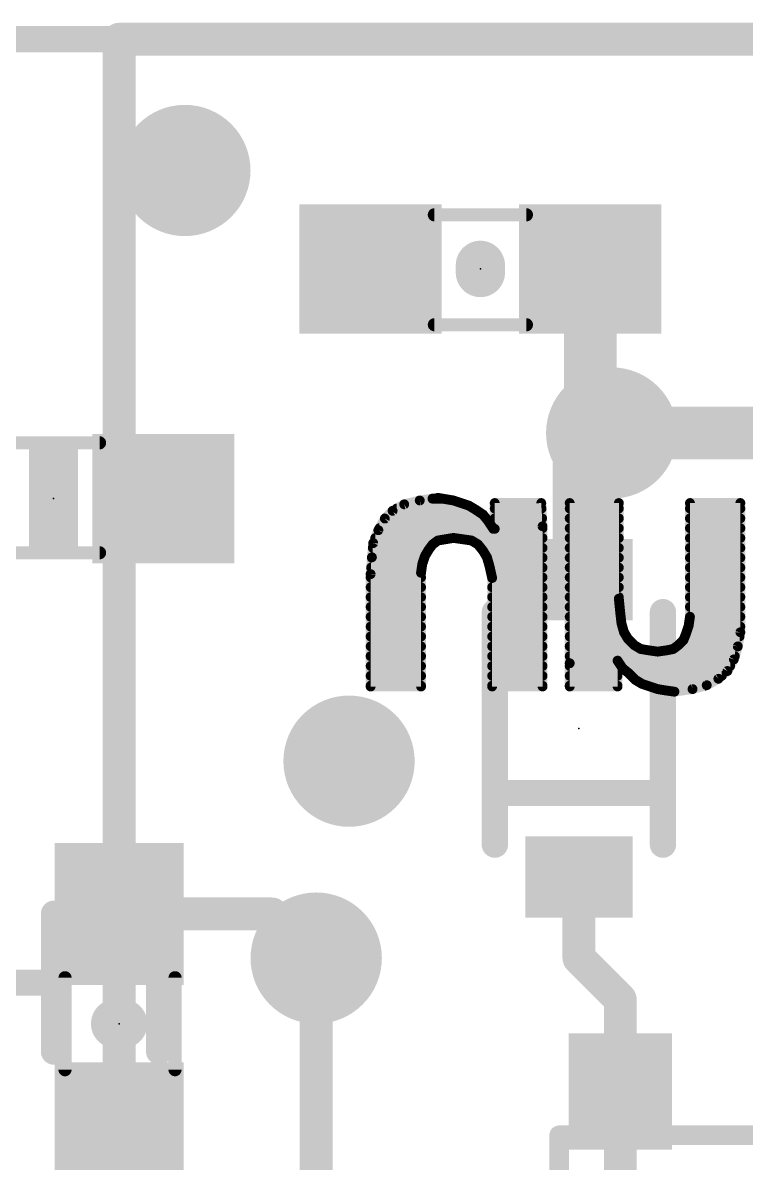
# Model space of a CAD drawing. Extents: x -9 to 103, y -21 to 20.
# Drawn here: x 24.65 to 30.25, y 11.62 to 20.45 of the extents above; entities that cross this region are included whole.
import ezdxf

# ---------------------------------------------------------------- set-up
doc = ezdxf.new("R2010")
doc.units = 0
for name, color, linetype in [('1', 12, 'CONTINUOUS'), ('16', 132, 'CONTINUOUS'), ('18', 110, 'CONTINUOUS'), ('20', 53, 'CONTINUOUS'), ('21', 41, 'CONTINUOUS'), ('22', 40, 'CONTINUOUS'), ('23', 53, 'CONTINUOUS'), ('51', 53, 'CONTINUOUS')]:
    doc.layers.add(name, color=color, linetype=linetype)

# ---------------------------------------------------------------- blocks, each defined once
blk = doc.blocks.new('RECT')
blk.add_solid([(-0.5, -0.5), (0.5, -0.5), (-0.5, 0.5), (0.5, 0.5)])
blk = doc.blocks.new('ROUNDV')
at = {"const_width": 0.5}
blk.add_lwpolyline([(0, -0.25, 1), (0, 0.25, 1), (0, -0.25)], format="xyb", dxfattribs=at)

msp = doc.modelspace()

# ---------------------------------------------------------------- linework, layer by layer
at = {"layer": '1'}
for points, const_width in [([(25.4, 0), (25.4, 20.32)], 0.254), ([(25.4, 20.32), (45.72, 20.32)], 0.254), ([(29.044, 18.542), (29.044, 17.438)], 0.4064), ([(29.044, 17.438), (29.21, 17.272)], 0.4064), ([(28.956, 17.018), (29.21, 17.272)], 0.4064), ([(25.4, 13.55), (25.4, 17.106)], 0.254), ([(25.4, 17.106), (25.742, 16.764)], 0.254), ([(28.956, 16.136), (28.956, 17.018)], 0.4064), ([(28.956, 13.208), (28.956, 13.836)], 0.254), ([(25.4, 13.55), (26.582, 13.55)], 0.254), ([(26.582, 13.55), (26.924, 13.208)], 0.254), ([(29.276, 12.888), (28.956, 13.208)], 0.254), ([(29.276, 12.176), (29.276, 12.888)], 0.254), ([(29.276, 12.176), (29.276, 7.62)], 0.254), ([(25.4, 9.144), (25.4, 11.85)], 0.254)]:
    msp.add_lwpolyline(points, dxfattribs=dict(at, const_width=const_width))
for points, const_width in [([(25.4635, 20.32, 1), (25.3365, 20.32)], 0.127), ([(25.4, 20.3835, 1), (25.4, 20.2565)], 0.127), ([(29.1456, 18.542, 1), (28.9424, 18.542)], 0.2032), ([(29.1158, 17.5098, 1), (28.9722, 17.3662)], 0.2032), ([(28.9424, 17.438, 1), (29.1456, 17.438)], 0.2032), ([(29.2818, 17.2002, 1), (29.1382, 17.3438)], 0.2032), ([(29.1382, 17.2002, 1), (29.2818, 17.3438)], 0.2032), ([(25.4635, 17.106, 1), (25.3365, 17.106)], 0.127), ([(25.4449, 17.1509, 1), (25.3551, 17.0611)], 0.127), ([(29.0576, 17.018, 1), (28.8544, 17.018)], 0.2032), ([(28.8842, 17.0898, 1), (29.0278, 16.9462)], 0.2032), ([(25.6971, 16.7191, 1), (25.7869, 16.8089)], 0.127), ([(28.8544, 16.136, 1), (29.0576, 16.136)], 0.2032), ([(29.0195, 13.836, 1), (28.8925, 13.836)], 0.127), ([(25.4, 13.6135, 1), (25.4, 13.4865)], 0.127), ([(25.3365, 13.55, 1), (25.4635, 13.55)], 0.127), ([(26.6269, 13.5949, 1), (26.5371, 13.5051)], 0.127), ([(26.582, 13.4865, 1), (26.582, 13.6135)], 0.127), ([(29.0009, 13.2529, 1), (28.9111, 13.1631)], 0.127), ([(26.8791, 13.1631, 1), (26.9689, 13.2529)], 0.127), ([(28.8925, 13.208, 1), (29.0195, 13.208)], 0.127), ([(29.3395, 12.888, 1), (29.2125, 12.888)], 0.127), ([(29.2311, 12.8431, 1), (29.3209, 12.9329)], 0.127), ([(29.3395, 12.176, 1), (29.2125, 12.176)], 0.127), ([(29.2125, 12.176, 1), (29.3395, 12.176)], 0.127), ([(25.4635, 11.85, 1), (25.3365, 11.85)], 0.127)]:
    msp.add_lwpolyline(points, format="xyb", dxfattribs=dict(at, const_width=const_width))
at = {"layer": '16'}
for points, const_width in [([(25.4, 20.32), (25.4, 0)], 0.254), ([(45.72, 20.32), (25.4, 20.32)], 0.254), ([(31.242, 17.272), (29.21, 17.272)], 0.4064), ([(26.924, 11.43), (26.924, 13.208)], 0.254)]:
    msp.add_lwpolyline(points, dxfattribs=dict(at, const_width=const_width))
for points, const_width in [([(25.4635, 20.32, 1), (25.3365, 20.32)], 0.127), ([(25.4, 20.3835, 1), (25.4, 20.2565)], 0.127), ([(29.21, 17.3736, 1), (29.21, 17.1704)], 0.2032), ([(26.9875, 13.208, 1), (26.8605, 13.208)], 0.127)]:
    msp.add_lwpolyline(points, format="xyb", dxfattribs=dict(at, const_width=const_width))
at = {"layer": '20', "const_width": 0.2032}
msp.add_lwpolyline([(45.72, 20.32), (0, 20.32)], dxfattribs=at)
at = {"layer": '21'}
for points, const_width in [([(28.194, 18.5141), (28.194, 18.5699)], 0.381), ([(28.306, 14.486), (28.306, 15.886)], 0.2032), ([(29.606, 14.486), (29.606, 15.886)], 0.2032), ([(28.306, 14.086), (28.306, 14.486)], 0.2032), ([(28.306, 14.486), (29.606, 14.486)], 0.2032), ([(29.606, 14.086), (29.606, 14.486)], 0.2032), ([(25.4279, 12.7), (25.3721, 12.7)], 0.381)]:
    msp.add_lwpolyline(points, dxfattribs=dict(at, const_width=const_width))
for points, const_width in [([(28.2893, 18.5699, 1), (28.0988, 18.5699)], 0.1905), ([(28.0988, 18.5141, 1), (28.2893, 18.5141)], 0.1905), ([(28.3568, 15.886, 1), (28.2552, 15.886)], 0.1016), ([(29.6568, 15.886, 1), (29.5552, 15.886)], 0.1016), ([(28.3568, 14.486, 1), (28.2552, 14.486)], 0.1016), ([(28.306, 14.5368, 1), (28.306, 14.4352)], 0.1016), ([(29.6568, 14.486, 1), (29.5552, 14.486)], 0.1016), ([(29.606, 14.4352, 1), (29.606, 14.5368)], 0.1016), ([(28.2552, 14.486, 1), (28.3568, 14.486)], 0.1016), ([(29.5552, 14.486, 1), (29.6568, 14.486)], 0.1016), ([(28.2552, 14.086, 1), (28.3568, 14.086)], 0.1016), ([(29.5552, 14.086, 1), (29.6568, 14.086)], 0.1016), ([(25.3721, 12.7953, 1), (25.3721, 12.6048)], 0.1905), ([(25.4279, 12.6048, 1), (25.4279, 12.7953)], 0.1905)]:
    msp.add_lwpolyline(points, format="xyb", dxfattribs=dict(at, const_width=const_width))
at = {"layer": '22'}
for points, const_width in [([(27.725, 16.75), (27.605, 16.72)], 0.0762), ([(27.865, 16.77), (27.725, 16.75)], 0.0762), ([(27.823, 16.764), (27.901, 16.764)], 0.0762), ([(27.925, 16.76), (27.865, 16.77)], 0.0762), ([(27.985, 16.75), (27.925, 16.76)], 0.0762), ([(28.045, 16.73), (27.985, 16.75)], 0.0762), ([(27.515, 16.67), (27.455, 16.61)], 0.0762), ([(27.605, 16.72), (27.515, 16.67)], 0.0762), ([(27.547, 16.6878), (28.142, 16.6878)], 0.0762), ([(28.105, 16.71), (28.045, 16.73)], 0.0762), ([(28.155, 16.68), (28.105, 16.71)], 0.0762), ([(28.215, 16.64), (28.155, 16.68)], 0.0762), ([(28.665, 16.73), (28.305, 16.73)], 0.0762), ([(28.305, 16.73), (28.305, 16.53)], 0.0762), ([(28.305, 16.6878), (28.6673, 16.6878)], 0.0762), ([(28.675, 16.55), (28.665, 16.73)], 0.0762), ([(29.265, 16.73), (28.885, 16.73)], 0.0762), ([(28.885, 16.73), (28.885, 15.49)], 0.0762), ([(28.885, 16.6878), (29.265, 16.6878)], 0.0762), ([(29.265, 15.99), (29.265, 16.73)], 0.0762), ([(30.205, 16.73), (29.815, 16.73)], 0.0762), ([(29.815, 16.73), (29.815, 15.85)], 0.0762), ([(29.815, 16.6878), (30.205, 16.6878)], 0.0762), ([(30.205, 15.73), (30.205, 16.73)], 0.0762), ([(27.455, 16.61), (27.405, 16.52)], 0.0762), ([(27.4566, 16.6116), (28.2377, 16.6116)], 0.0762), ([(28.255, 16.59), (28.215, 16.64)], 0.0762), ([(28.295, 16.53), (28.255, 16.59)], 0.0762), ([(28.305, 16.6116), (28.6716, 16.6116)], 0.0762), ([(28.885, 16.6116), (29.265, 16.6116)], 0.0762), ([(29.815, 16.6116), (30.205, 16.6116)], 0.0762), ([(27.405, 16.52), (27.365, 16.42)], 0.0762), ([(27.4136, 16.5354), (28.2914, 16.5354)], 0.0762), ([(28.305, 16.53), (28.295, 16.53)], 0.0762), ([(28.305, 16.5354), (28.675, 16.5354)], 0.0762), ([(28.675, 15.31), (28.675, 16.55)], 0.0762), ([(28.885, 16.5354), (29.265, 16.5354)], 0.0762), ([(29.815, 16.5354), (30.205, 16.5354)], 0.0762), ([(27.365, 16.42), (27.355, 16.31)], 0.0762), ([(27.3616, 16.383), (27.8048, 16.383)], 0.0762), ([(27.3807, 16.4592), (27.9802, 16.4592)], 0.0762), ([(27.795, 16.37), (27.825, 16.41)], 0.0762), ([(27.825, 16.41), (27.865, 16.44)], 0.0762), ([(27.865, 16.44), (27.925, 16.45)], 0.0762), ([(27.925, 16.45), (27.985, 16.46)], 0.0762), ([(27.985, 16.46), (28.055, 16.45)], 0.0762), ([(27.9906, 16.4592), (28.675, 16.4592)], 0.0762), ([(28.055, 16.45), (28.125, 16.44)], 0.0762), ([(28.125, 16.44), (28.175, 16.41)], 0.0762), ([(28.175, 16.41), (28.215, 16.36)], 0.0762), ([(28.1966, 16.383), (28.675, 16.383)], 0.0762), ([(28.885, 16.4592), (29.265, 16.4592)], 0.0762), ([(28.885, 16.383), (29.265, 16.383)], 0.0762), ([(29.815, 16.4592), (30.205, 16.4592)], 0.0762), ([(29.815, 16.383), (30.205, 16.383)], 0.0762), ([(27.355, 16.31), (27.345, 16.18)], 0.0762), ([(27.3548, 16.3068), (27.7606, 16.3068)], 0.0762), ([(27.745, 16.26), (27.765, 16.32)], 0.0762), ([(27.765, 16.32), (27.795, 16.37)], 0.0762), ([(28.215, 16.36), (28.245, 16.31)], 0.0762), ([(28.245, 16.31), (28.265, 16.24)], 0.0762), ([(28.2459, 16.3068), (28.675, 16.3068)], 0.0762), ([(28.885, 16.3068), (29.265, 16.3068)], 0.0762), ([(29.815, 16.3068), (30.205, 16.3068)], 0.0762), ([(27.3489, 16.2306), (27.7408, 16.2306)], 0.0762), ([(27.735, 16.19), (27.745, 16.26)], 0.0762), ([(28.265, 16.24), (28.285, 16.15)], 0.0762), ([(28.2671, 16.2306), (28.675, 16.2306)], 0.0762), ([(28.885, 16.2306), (29.265, 16.2306)], 0.0762), ([(29.815, 16.2306), (30.205, 16.2306)], 0.0762), ([(27.345, 16.18), (27.345, 15.31)], 0.0762), ([(27.345, 16.1544), (27.735, 16.1544)], 0.0762), ([(27.735, 15.31), (27.735, 16.19)], 0.0762), ([(28.284, 16.1544), (28.675, 16.1544)], 0.0762), ([(28.285, 16.15), (28.285, 15.31)], 0.0762), ([(28.885, 16.1544), (29.265, 16.1544)], 0.0762), ([(29.815, 16.1544), (30.205, 16.1544)], 0.0762), ([(27.345, 16.0782), (27.735, 16.0782)], 0.0762), ([(28.285, 16.0782), (28.675, 16.0782)], 0.0762), ([(28.885, 16.0782), (29.265, 16.0782)], 0.0762), ([(29.815, 16.0782), (30.205, 16.0782)], 0.0762), ([(27.345, 16.002), (27.735, 16.002)], 0.0762), ([(28.285, 16.002), (28.675, 16.002)], 0.0762), ([(28.885, 16.002), (29.265, 16.002)], 0.0762), ([(29.275, 15.89), (29.265, 15.99)], 0.0762), ([(29.815, 16.002), (30.205, 16.002)], 0.0762), ([(27.345, 15.9258), (27.735, 15.9258)], 0.0762), ([(28.285, 15.9258), (28.675, 15.9258)], 0.0762), ([(28.885, 15.9258), (29.2714, 15.9258)], 0.0762), ([(29.285, 15.8), (29.275, 15.89)], 0.0762), ([(29.815, 15.85), (29.805, 15.78)], 0.0762), ([(29.815, 15.9258), (30.205, 15.9258)], 0.0762), ([(27.345, 15.8496), (27.735, 15.8496)], 0.0762), ([(27.345, 15.7734), (27.735, 15.7734)], 0.0762), ([(28.285, 15.8496), (28.675, 15.8496)], 0.0762), ([(28.285, 15.7734), (28.675, 15.7734)], 0.0762), ([(28.885, 15.8496), (29.2795, 15.8496)], 0.0762), ([(28.885, 15.7734), (29.2926, 15.7734)], 0.0762), ([(29.305, 15.73), (29.285, 15.8)], 0.0762), ([(29.805, 15.78), (29.785, 15.72)], 0.0762), ([(29.8028, 15.7734), (30.205, 15.7734)], 0.0762), ([(29.8149, 15.8496), (30.205, 15.8496)], 0.0762), ([(27.345, 15.6972), (27.735, 15.6972)], 0.0762), ([(28.285, 15.6972), (28.675, 15.6972)], 0.0762), ([(28.885, 15.6972), (29.3247, 15.6972)], 0.0762), ([(29.335, 15.68), (29.305, 15.73)], 0.0762), ([(29.385, 15.63), (29.335, 15.68)], 0.0762), ([(29.785, 15.72), (29.765, 15.67)], 0.0762), ([(29.7759, 15.6972), (30.199, 15.6972)], 0.0762), ([(30.185, 15.62), (30.205, 15.73)], 0.0762), ([(27.345, 15.621), (27.735, 15.621)], 0.0762), ([(28.285, 15.621), (28.675, 15.621)], 0.0762), ([(28.885, 15.621), (29.4, 15.621)], 0.0762), ([(29.435, 15.6), (29.385, 15.63)], 0.0762), ([(29.495, 15.59), (29.435, 15.6)], 0.0762), ([(29.565, 15.58), (29.495, 15.59)], 0.0762), ([(29.635, 15.59), (29.565, 15.58)], 0.0762), ([(29.685, 15.6), (29.635, 15.59)], 0.0762), ([(29.725, 15.63), (29.685, 15.6)], 0.0762), ([(29.713, 15.621), (30.1852, 15.621)], 0.0762), ([(29.765, 15.67), (29.725, 15.63)], 0.0762), ([(30.155, 15.52), (30.185, 15.62)], 0.0762), ([(27.345, 15.5448), (27.735, 15.5448)], 0.0762), ([(28.285, 15.5448), (28.675, 15.5448)], 0.0762), ([(28.885, 15.5448), (30.1624, 15.5448)], 0.0762), ([(29.255, 15.31), (29.255, 15.51)], 0.0762), ([(29.255, 15.51), (29.295, 15.45)], 0.0762), ([(30.105, 15.43), (30.155, 15.52)], 0.0762), ([(27.345, 15.4686), (27.735, 15.4686)], 0.0762), ([(28.285, 15.4686), (28.675, 15.4686)], 0.0762), ([(28.885, 15.49), (28.885, 15.31)], 0.0762), ([(28.885, 15.4686), (29.255, 15.4686)], 0.0762), ([(29.2826, 15.4686), (30.1264, 15.4686)], 0.0762), ([(29.295, 15.45), (29.345, 15.41)], 0.0762), ([(29.345, 15.41), (29.395, 15.36)], 0.0762), ([(30.035, 15.37), (30.105, 15.43)], 0.0762), ([(27.345, 15.3924), (27.735, 15.3924)], 0.0762), ([(28.285, 15.3924), (28.675, 15.3924)], 0.0762), ([(28.885, 15.3924), (29.255, 15.3924)], 0.0762), ([(29.3626, 15.3924), (30.0611, 15.3924)], 0.0762), ([(29.395, 15.36), (29.445, 15.33)], 0.0762), ([(29.445, 15.33), (29.505, 15.31)], 0.0762), ([(29.945, 15.32), (30.035, 15.37)], 0.0762), ([(27.345, 15.3162), (27.735, 15.3162)], 0.0762), ([(27.345, 15.31), (27.735, 15.31)], 0.0762), ([(28.285, 15.3162), (28.675, 15.3162)], 0.0762), ([(28.285, 15.31), (28.675, 15.31)], 0.0762), ([(28.885, 15.3162), (29.255, 15.3162)], 0.0762), ([(28.885, 15.31), (29.255, 15.31)], 0.0762), ([(29.4864, 15.3162), (29.9311, 15.3162)], 0.0762), ([(29.505, 15.31), (29.565, 15.29)], 0.0762), ([(29.565, 15.29), (29.625, 15.28)], 0.0762), ([(29.625, 15.28), (29.695, 15.27)], 0.0762), ([(29.695, 15.27), (29.835, 15.29)], 0.0762), ([(29.835, 15.29), (29.945, 15.32)], 0.0762), ([(24.896, 12.4841), (24.896, 13.5518)], 0.2032), ([(26.0654, 13.5518), (25.3536, 13.5518)], 0.2032), ([(25.7095, 12.4841), (25.7095, 13.5518)], 0.2032), ([(24.896, 13.018), (24.1842, 13.018)], 0.2032)]:
    msp.add_lwpolyline(points, dxfattribs=dict(at, const_width=const_width))
for points, const_width in [([(27.7223, 16.7689, 1), (27.7277, 16.7311)], 0.0381), ([(27.7296, 16.7315, 1), (27.7204, 16.7685)], 0.0381), ([(27.823, 16.783, 1), (27.823, 16.7449)], 0.0381), ([(27.8681, 16.7888, 1), (27.8619, 16.7512)], 0.0381), ([(27.8677, 16.7511, 1), (27.8623, 16.7889)], 0.0381), ([(27.901, 16.7449, 1), (27.901, 16.783)], 0.0381), ([(27.9281, 16.7788, 1), (27.9219, 16.7412)], 0.0381), ([(27.9219, 16.7412, 1), (27.9281, 16.7788)], 0.0381), ([(27.991, 16.7681, 1), (27.979, 16.7319)], 0.0381), ([(27.9819, 16.7312, 1), (27.9881, 16.7688)], 0.0381), ([(27.5057, 16.6867, 1), (27.5243, 16.6533)], 0.0381), ([(27.5285, 16.6565, 1), (27.5015, 16.6835)], 0.0381), ([(27.547, 16.7068, 1), (27.547, 16.6687)], 0.0381), ([(27.6004, 16.7385, 1), (27.6096, 16.7015)], 0.0381), ([(27.6143, 16.7033, 1), (27.5957, 16.7367)], 0.0381), ([(28.051, 16.7481, 1), (28.039, 16.7119)], 0.0381), ([(28.039, 16.7119, 1), (28.051, 16.7481)], 0.0381), ([(28.1148, 16.7263, 1), (28.0952, 16.6937)], 0.0381), ([(28.099, 16.6919, 1), (28.111, 16.7281)], 0.0381), ([(28.1656, 16.6959, 1), (28.1444, 16.6641)], 0.0381), ([(28.142, 16.6687, 1), (28.142, 16.7068)], 0.0381), ([(28.1452, 16.6637, 1), (28.1648, 16.6963)], 0.0381), ([(28.305, 16.7491, 1), (28.305, 16.711)], 0.0381), ([(28.324, 16.73, 1), (28.2859, 16.73)], 0.0381), ([(28.305, 16.7068, 1), (28.305, 16.6687)], 0.0381), ([(28.684, 16.7311, 1), (28.646, 16.7289)], 0.0381), ([(28.665, 16.711, 1), (28.665, 16.7491)], 0.0381), ([(28.6673, 16.6687, 1), (28.6673, 16.7068)], 0.0381), ([(28.885, 16.7491, 1), (28.885, 16.711)], 0.0381), ([(28.9041, 16.73, 1), (28.866, 16.73)], 0.0381), ([(28.885, 16.7068, 1), (28.885, 16.6687)], 0.0381), ([(29.2841, 16.73, 1), (29.246, 16.73)], 0.0381), ([(29.265, 16.711, 1), (29.265, 16.7491)], 0.0381), ([(29.265, 16.6687, 1), (29.265, 16.7068)], 0.0381), ([(29.815, 16.7491, 1), (29.815, 16.711)], 0.0381), ([(29.8341, 16.73, 1), (29.796, 16.73)], 0.0381), ([(29.815, 16.7068, 1), (29.815, 16.6687)], 0.0381), ([(30.2241, 16.73, 1), (30.186, 16.73)], 0.0381), ([(30.205, 16.711, 1), (30.205, 16.7491)], 0.0381), ([(30.205, 16.6687, 1), (30.205, 16.7068)], 0.0381), ([(27.4415, 16.6235, 1), (27.4685, 16.5965)], 0.0381), ([(27.4566, 16.6306, 1), (27.4566, 16.5925)], 0.0381), ([(27.4717, 16.6007, 1), (27.4383, 16.6193)], 0.0381), ([(28.2299, 16.6519, 1), (28.2001, 16.6281)], 0.0381), ([(28.2044, 16.6241, 1), (28.2256, 16.6559)], 0.0381), ([(28.2709, 16.6006, 1), (28.2391, 16.5794)], 0.0381), ([(28.2377, 16.5925, 1), (28.2377, 16.6306)], 0.0381), ([(28.2401, 16.5781, 1), (28.2699, 16.6019)], 0.0381), ([(28.305, 16.6306, 1), (28.305, 16.5925)], 0.0381), ([(28.6716, 16.5925, 1), (28.6716, 16.6306)], 0.0381), ([(28.885, 16.6306, 1), (28.885, 16.5925)], 0.0381), ([(29.265, 16.5925, 1), (29.265, 16.6306)], 0.0381), ([(29.815, 16.6306, 1), (29.815, 16.5925)], 0.0381), ([(30.205, 16.5925, 1), (30.205, 16.6306)], 0.0381), ([(27.3883, 16.5293, 1), (27.4217, 16.5107)], 0.0381), ([(27.4227, 16.5129, 1), (27.3873, 16.5271)], 0.0381), ([(27.4136, 16.5544, 1), (27.4136, 16.5163)], 0.0381), ([(28.295, 16.5491, 1), (28.295, 16.511)], 0.0381), ([(28.2791, 16.5194, 1), (28.3109, 16.5406)], 0.0381), ([(28.305, 16.5544, 1), (28.305, 16.5163)], 0.0381), ([(28.2859, 16.53, 1), (28.324, 16.53)], 0.0381), ([(28.2914, 16.5163, 1), (28.2914, 16.5544)], 0.0381), ([(28.305, 16.511, 1), (28.305, 16.5491)], 0.0381), ([(28.6941, 16.55, 1), (28.656, 16.55)], 0.0381), ([(28.656, 16.5489, 1), (28.694, 16.5511)], 0.0381), ([(28.675, 16.5163, 1), (28.675, 16.5544)], 0.0381), ([(28.885, 16.5544, 1), (28.885, 16.5163)], 0.0381), ([(29.265, 16.5163, 1), (29.265, 16.5544)], 0.0381), ([(29.815, 16.5544, 1), (29.815, 16.5163)], 0.0381), ([(30.205, 16.5163, 1), (30.205, 16.5544)], 0.0381), ([(27.3616, 16.402, 1), (27.3616, 16.3639)], 0.0381), ([(27.3473, 16.4271, 1), (27.3827, 16.4129)], 0.0381), ([(27.384, 16.4183, 1), (27.346, 16.4217)], 0.0381), ([(27.3807, 16.4782, 1), (27.3807, 16.4401)], 0.0381), ([(27.8048, 16.3639, 1), (27.8048, 16.402)], 0.0381), ([(27.8136, 16.4252, 1), (27.8364, 16.3948)], 0.0381), ([(27.8402, 16.3986, 1), (27.8098, 16.4214)], 0.0381), ([(27.8619, 16.4588, 1), (27.8681, 16.4212)], 0.0381), ([(27.8764, 16.4248, 1), (27.8536, 16.4552)], 0.0381), ([(27.9219, 16.4688, 1), (27.9281, 16.4312)], 0.0381), ([(27.9281, 16.4312, 1), (27.9219, 16.4688)], 0.0381), ([(27.9877, 16.4789, 1), (27.9823, 16.4411)], 0.0381), ([(27.9906, 16.4782, 1), (27.9906, 16.4401)], 0.0381), ([(27.9802, 16.4401, 1), (27.9802, 16.4782)], 0.0381), ([(27.9881, 16.4412, 1), (27.9819, 16.4788)], 0.0381), ([(28.0577, 16.4689, 1), (28.0523, 16.4311)], 0.0381), ([(28.0523, 16.4311, 1), (28.0577, 16.4689)], 0.0381), ([(28.1348, 16.4563, 1), (28.1152, 16.4237)], 0.0381), ([(28.1223, 16.4211, 1), (28.1277, 16.4589)], 0.0381), ([(28.1899, 16.4219, 1), (28.1601, 16.3981)], 0.0381), ([(28.1652, 16.3937, 1), (28.1848, 16.4263)], 0.0381), ([(28.1966, 16.402, 1), (28.1966, 16.3639)], 0.0381), ([(28.675, 16.4401, 1), (28.675, 16.4782)], 0.0381), ([(28.675, 16.3639, 1), (28.675, 16.402)], 0.0381), ([(28.885, 16.4782, 1), (28.885, 16.4401)], 0.0381), ([(28.885, 16.402, 1), (28.885, 16.3639)], 0.0381), ([(29.265, 16.4401, 1), (29.265, 16.4782)], 0.0381), ([(29.265, 16.3639, 1), (29.265, 16.402)], 0.0381), ([(29.815, 16.4782, 1), (29.815, 16.4401)], 0.0381), ([(29.815, 16.402, 1), (29.815, 16.3639)], 0.0381), ([(30.205, 16.4401, 1), (30.205, 16.4782)], 0.0381), ([(30.205, 16.3639, 1), (30.205, 16.402)], 0.0381), ([(27.3548, 16.3258, 1), (27.3548, 16.2877)], 0.0381), ([(27.374, 16.3085, 1), (27.336, 16.3115)], 0.0381), ([(27.336, 16.3117, 1), (27.374, 16.3083)], 0.0381), ([(27.7487, 16.3298, 1), (27.7813, 16.3102)], 0.0381), ([(27.7831, 16.314, 1), (27.7469, 16.326)], 0.0381), ([(27.7606, 16.2877, 1), (27.7606, 16.3258)], 0.0381), ([(27.7798, 16.3814, 1), (27.8102, 16.3586)], 0.0381), ([(27.8113, 16.3602, 1), (27.7787, 16.3798)], 0.0381), ([(28.2313, 16.3698, 1), (28.1987, 16.3502)], 0.0381), ([(28.2001, 16.3481, 1), (28.2299, 16.3719)], 0.0381), ([(28.2633, 16.3152, 1), (28.2267, 16.3048)], 0.0381), ([(28.2459, 16.3258, 1), (28.2459, 16.2877)], 0.0381), ([(28.2287, 16.3002, 1), (28.2613, 16.3198)], 0.0381), ([(28.675, 16.2877, 1), (28.675, 16.3258)], 0.0381), ([(28.885, 16.3258, 1), (28.885, 16.2877)], 0.0381), ([(29.265, 16.2877, 1), (29.265, 16.3258)], 0.0381), ([(29.815, 16.3258, 1), (29.815, 16.2877)], 0.0381), ([(30.205, 16.2877, 1), (30.205, 16.3258)], 0.0381), ([(27.3489, 16.2496, 1), (27.3489, 16.2115)], 0.0381), ([(27.7269, 16.266, 1), (27.7631, 16.254)], 0.0381), ([(27.7639, 16.2573, 1), (27.7261, 16.2627)], 0.0381), ([(27.7408, 16.2115, 1), (27.7408, 16.2496)], 0.0381), ([(28.2836, 16.2441, 1), (28.2464, 16.2359)], 0.0381), ([(28.2467, 16.2348, 1), (28.2833, 16.2452)], 0.0381), ([(28.2671, 16.2496, 1), (28.2671, 16.2115)], 0.0381), ([(28.675, 16.2115, 1), (28.675, 16.2496)], 0.0381), ([(28.885, 16.2496, 1), (28.885, 16.2115)], 0.0381), ([(29.265, 16.2115, 1), (29.265, 16.2496)], 0.0381), ([(29.815, 16.2496, 1), (29.815, 16.2115)], 0.0381), ([(30.205, 16.2115, 1), (30.205, 16.2496)], 0.0381), ([(27.326, 16.1815, 1), (27.364, 16.1785)], 0.0381), ([(27.345, 16.1735, 1), (27.345, 16.1354)], 0.0381), ([(27.3641, 16.18, 1), (27.326, 16.18)], 0.0381), ([(27.7161, 16.1927, 1), (27.7539, 16.1873)], 0.0381), ([(27.7541, 16.19, 1), (27.716, 16.19)], 0.0381), ([(27.735, 16.1354, 1), (27.735, 16.1735)], 0.0381), ([(28.284, 16.1735, 1), (28.284, 16.1354)], 0.0381), ([(28.3041, 16.15, 1), (28.266, 16.15)], 0.0381), ([(28.2664, 16.1459, 1), (28.3036, 16.1541)], 0.0381), ([(28.675, 16.1354, 1), (28.675, 16.1735)], 0.0381), ([(28.885, 16.1735, 1), (28.885, 16.1354)], 0.0381), ([(29.265, 16.1354, 1), (29.265, 16.1735)], 0.0381), ([(29.815, 16.1735, 1), (29.815, 16.1354)], 0.0381), ([(30.205, 16.1354, 1), (30.205, 16.1735)], 0.0381), ([(27.345, 16.0973, 1), (27.345, 16.0592)], 0.0381), ([(27.735, 16.0592, 1), (27.735, 16.0973)], 0.0381), ([(28.285, 16.0973, 1), (28.285, 16.0592)], 0.0381), ([(28.675, 16.0592, 1), (28.675, 16.0973)], 0.0381), ([(28.885, 16.0973, 1), (28.885, 16.0592)], 0.0381), ([(29.265, 16.0592, 1), (29.265, 16.0973)], 0.0381), ([(29.815, 16.0973, 1), (29.815, 16.0592)], 0.0381), ([(30.205, 16.0592, 1), (30.205, 16.0973)], 0.0381), ([(27.345, 16.0211, 1), (27.345, 15.983)], 0.0381), ([(27.735, 15.983, 1), (27.735, 16.0211)], 0.0381), ([(28.285, 16.0211, 1), (28.285, 15.983)], 0.0381), ([(28.675, 15.983, 1), (28.675, 16.0211)], 0.0381), ([(28.885, 16.0211, 1), (28.885, 15.983)], 0.0381), ([(29.284, 15.9919, 1), (29.246, 15.9881)], 0.0381), ([(29.246, 15.99, 1), (29.2841, 15.99)], 0.0381), ([(29.265, 15.983, 1), (29.265, 16.0211)], 0.0381), ([(29.815, 16.0211, 1), (29.815, 15.983)], 0.0381), ([(30.205, 15.983, 1), (30.205, 16.0211)], 0.0381), ([(27.345, 15.9449, 1), (27.345, 15.9068)], 0.0381), ([(27.345, 15.8687, 1), (27.345, 15.8306)], 0.0381), ([(27.735, 15.9068, 1), (27.735, 15.9449)], 0.0381), ([(27.735, 15.8306, 1), (27.735, 15.8687)], 0.0381), ([(28.285, 15.9449, 1), (28.285, 15.9068)], 0.0381), ([(28.285, 15.8687, 1), (28.285, 15.8306)], 0.0381), ([(28.675, 15.9068, 1), (28.675, 15.9449)], 0.0381), ([(28.675, 15.8306, 1), (28.675, 15.8687)], 0.0381), ([(28.885, 15.9449, 1), (28.885, 15.9068)], 0.0381), ([(28.885, 15.8687, 1), (28.885, 15.8306)], 0.0381), ([(29.2939, 15.8921, 1), (29.2561, 15.8879)], 0.0381), ([(29.256, 15.8881, 1), (29.294, 15.8919)], 0.0381), ([(29.2714, 15.9068, 1), (29.2714, 15.9449)], 0.0381), ([(29.2795, 15.8306, 1), (29.2795, 15.8687)], 0.0381), ([(29.8149, 15.8687, 1), (29.8149, 15.8306)], 0.0381), ([(29.815, 15.9449, 1), (29.815, 15.9068)], 0.0381), ([(29.8339, 15.8473, 1), (29.7961, 15.8527)], 0.0381), ([(30.205, 15.9068, 1), (30.205, 15.9449)], 0.0381), ([(30.205, 15.8306, 1), (30.205, 15.8687)], 0.0381), ([(27.345, 15.7925, 1), (27.345, 15.7544)], 0.0381), ([(27.735, 15.7544, 1), (27.735, 15.7925)], 0.0381), ([(28.285, 15.7925, 1), (28.285, 15.7544)], 0.0381), ([(28.675, 15.7544, 1), (28.675, 15.7925)], 0.0381), ([(28.885, 15.7925, 1), (28.885, 15.7544)], 0.0381), ([(29.3033, 15.8052, 1), (29.2667, 15.7948)], 0.0381), ([(29.2661, 15.7979, 1), (29.3039, 15.8021)], 0.0381), ([(29.2926, 15.7544, 1), (29.2926, 15.7925)], 0.0381), ([(29.8028, 15.7925, 1), (29.8028, 15.7544)], 0.0381), ([(29.7861, 15.7827, 1), (29.8239, 15.7773)], 0.0381), ([(29.8231, 15.774, 1), (29.7869, 15.786)], 0.0381), ([(29.796, 15.85, 1), (29.8341, 15.85)], 0.0381), ([(30.205, 15.7544, 1), (30.205, 15.7925)], 0.0381), ([(27.345, 15.7163, 1), (27.345, 15.6782)], 0.0381), ([(27.735, 15.6782, 1), (27.735, 15.7163)], 0.0381), ([(28.285, 15.7163, 1), (28.285, 15.6782)], 0.0381), ([(28.675, 15.6782, 1), (28.675, 15.7163)], 0.0381), ([(28.885, 15.7163, 1), (28.885, 15.6782)], 0.0381), ([(29.3213, 15.7398, 1), (29.2887, 15.7202)], 0.0381), ([(29.2867, 15.7248, 1), (29.3233, 15.7352)], 0.0381), ([(29.3485, 15.6935, 1), (29.3215, 15.6665)], 0.0381), ([(29.3247, 15.6782, 1), (29.3247, 15.7163)], 0.0381), ([(29.7759, 15.7163, 1), (29.7759, 15.6782)], 0.0381), ([(29.7669, 15.726, 1), (29.8031, 15.714)], 0.0381), ([(29.8027, 15.7129, 1), (29.7673, 15.7271)], 0.0381), ([(30.186, 15.73, 1), (30.2241, 15.73)], 0.0381), ([(30.2237, 15.7266, 1), (30.1863, 15.7334)], 0.0381), ([(30.199, 15.6782, 1), (30.199, 15.7163)], 0.0381), ([(27.345, 15.6401, 1), (27.345, 15.602)], 0.0381), ([(27.735, 15.602, 1), (27.735, 15.6401)], 0.0381), ([(28.285, 15.6401, 1), (28.285, 15.602)], 0.0381), ([(28.675, 15.602, 1), (28.675, 15.6401)], 0.0381), ([(28.885, 15.6401, 1), (28.885, 15.602)], 0.0381), ([(29.3187, 15.6702, 1), (29.3513, 15.6898)], 0.0381), ([(29.3948, 15.6463, 1), (29.3752, 15.6137)], 0.0381), ([(29.3715, 15.6165, 1), (29.3985, 15.6435)], 0.0381), ([(29.4, 15.602, 1), (29.4, 15.6401)], 0.0381), ([(29.4381, 15.6188, 1), (29.4319, 15.5812)], 0.0381), ([(29.4252, 15.5837, 1), (29.4448, 15.6163)], 0.0381), ([(29.4977, 15.6089, 1), (29.4923, 15.5711)], 0.0381), ([(29.4919, 15.5712, 1), (29.4981, 15.6088)], 0.0381), ([(29.6313, 15.6087, 1), (29.6387, 15.5713)], 0.0381), ([(29.6377, 15.5711, 1), (29.6323, 15.6089)], 0.0381), ([(29.6736, 15.6152, 1), (29.6964, 15.5848)], 0.0381), ([(29.6887, 15.5813, 1), (29.6813, 15.6187)], 0.0381), ([(29.713, 15.6401, 1), (29.713, 15.602)], 0.0381), ([(29.7115, 15.6435, 1), (29.7385, 15.6165)], 0.0381), ([(29.7364, 15.6148, 1), (29.7136, 15.6452)], 0.0381), ([(29.7473, 15.6771, 1), (29.7827, 15.6629)], 0.0381), ([(29.7785, 15.6565, 1), (29.7515, 15.6835)], 0.0381), ([(30.1663, 15.6234, 1), (30.2037, 15.6166)], 0.0381), ([(30.2032, 15.6145, 1), (30.1668, 15.6255)], 0.0381), ([(30.1852, 15.602, 1), (30.1852, 15.6401)], 0.0381), ([(27.345, 15.5639, 1), (27.345, 15.5258)], 0.0381), ([(27.735, 15.5258, 1), (27.735, 15.5639)], 0.0381), ([(28.285, 15.5639, 1), (28.285, 15.5258)], 0.0381), ([(28.675, 15.5258, 1), (28.675, 15.5639)], 0.0381), ([(28.885, 15.5639, 1), (28.885, 15.5258)], 0.0381), ([(29.2709, 15.5206, 1), (29.2391, 15.4994)], 0.0381), ([(29.2741, 15.51, 1), (29.236, 15.51)], 0.0381), ([(29.5623, 15.5989, 1), (29.5677, 15.5611)], 0.0381), ([(29.5623, 15.5611, 1), (29.5677, 15.5989)], 0.0381), ([(30.1368, 15.5255, 1), (30.1732, 15.5145)], 0.0381), ([(30.1717, 15.5107, 1), (30.1383, 15.5293)], 0.0381), ([(30.1624, 15.5258, 1), (30.1624, 15.5639)], 0.0381), ([(27.345, 15.4877, 1), (27.345, 15.4496)], 0.0381), ([(27.735, 15.4496, 1), (27.735, 15.4877)], 0.0381), ([(28.285, 15.4877, 1), (28.285, 15.4496)], 0.0381), ([(28.675, 15.4496, 1), (28.675, 15.4877)], 0.0381), ([(28.9041, 15.49, 1), (28.866, 15.49)], 0.0381), ([(28.866, 15.49, 1), (28.9041, 15.49)], 0.0381), ([(28.885, 15.4877, 1), (28.885, 15.4496)], 0.0381), ([(29.255, 15.4496, 1), (29.255, 15.4877)], 0.0381), ([(29.2826, 15.4877, 1), (29.2826, 15.4496)], 0.0381), ([(29.3069, 15.4649, 1), (29.2831, 15.4351)], 0.0381), ([(29.2791, 15.4394, 1), (29.3109, 15.4606)], 0.0381), ([(29.3585, 15.4235, 1), (29.3315, 15.3965)], 0.0381), ([(30.0883, 15.4393, 1), (30.1217, 15.4207)], 0.0381), ([(30.1174, 15.4155, 1), (30.0926, 15.4445)], 0.0381), ([(30.1264, 15.4496, 1), (30.1264, 15.4877)], 0.0381), ([(27.345, 15.4115, 1), (27.345, 15.3734)], 0.0381), ([(27.735, 15.3734, 1), (27.735, 15.4115)], 0.0381), ([(28.285, 15.4115, 1), (28.285, 15.3734)], 0.0381), ([(28.675, 15.3734, 1), (28.675, 15.4115)], 0.0381), ([(28.885, 15.4115, 1), (28.885, 15.3734)], 0.0381), ([(29.255, 15.3734, 1), (29.255, 15.4115)], 0.0381), ([(29.3331, 15.3951, 1), (29.3569, 15.4249)], 0.0381), ([(29.3626, 15.4115, 1), (29.3626, 15.3734)], 0.0381), ([(29.4048, 15.3763, 1), (29.3852, 15.3437)], 0.0381), ([(29.3815, 15.3465, 1), (29.4085, 15.3735)], 0.0381), ([(29.451, 15.3481, 1), (29.439, 15.3119)], 0.0381), ([(29.4352, 15.3137, 1), (29.4548, 15.3463)], 0.0381), ([(29.95, 15.3016, 1), (29.94, 15.3384)], 0.0381), ([(30.0226, 15.3845, 1), (30.0474, 15.3555)], 0.0381), ([(30.0443, 15.3533, 1), (30.0257, 15.3867)], 0.0381), ([(30.0611, 15.3734, 1), (30.0611, 15.4115)], 0.0381), ([(27.345, 15.3353, 1), (27.345, 15.2972)], 0.0381), ([(27.345, 15.3291, 1), (27.345, 15.291)], 0.0381), ([(27.326, 15.31, 1), (27.3641, 15.31)], 0.0381), ([(27.716, 15.31, 1), (27.7541, 15.31)], 0.0381), ([(27.735, 15.2972, 1), (27.735, 15.3353)], 0.0381), ([(27.735, 15.291, 1), (27.735, 15.3291)], 0.0381), ([(28.285, 15.3353, 1), (28.285, 15.2972)], 0.0381), ([(28.285, 15.3291, 1), (28.285, 15.291)], 0.0381), ([(28.266, 15.31, 1), (28.3041, 15.31)], 0.0381), ([(28.656, 15.31, 1), (28.6941, 15.31)], 0.0381), ([(28.675, 15.2972, 1), (28.675, 15.3353)], 0.0381), ([(28.675, 15.291, 1), (28.675, 15.3291)], 0.0381), ([(28.885, 15.3353, 1), (28.885, 15.2972)], 0.0381), ([(28.885, 15.3291, 1), (28.885, 15.291)], 0.0381), ([(28.866, 15.31, 1), (28.9041, 15.31)], 0.0381), ([(29.236, 15.31, 1), (29.2741, 15.31)], 0.0381), ([(29.255, 15.2972, 1), (29.255, 15.3353)], 0.0381), ([(29.255, 15.291, 1), (29.255, 15.3291)], 0.0381), ([(29.4864, 15.3353, 1), (29.4864, 15.2972)], 0.0381), ([(29.511, 15.3281, 1), (29.499, 15.2919)], 0.0381), ([(29.499, 15.2919, 1), (29.511, 15.3281)], 0.0381), ([(29.5681, 15.3088, 1), (29.5619, 15.2712)], 0.0381), ([(29.559, 15.2719, 1), (29.571, 15.3081)], 0.0381), ([(29.6277, 15.2989, 1), (29.6223, 15.2611)], 0.0381), ([(29.6219, 15.2612, 1), (29.6281, 15.2988)], 0.0381), ([(29.6923, 15.2889, 1), (29.6977, 15.2511)], 0.0381), ([(29.6923, 15.2511, 1), (29.6977, 15.2889)], 0.0381), ([(29.83, 15.3084, 1), (29.84, 15.2716)], 0.0381), ([(29.8377, 15.2711, 1), (29.8323, 15.3089)], 0.0381), ([(29.9357, 15.3367, 1), (29.9543, 15.3033)], 0.0381), ([(29.9311, 15.2972, 1), (29.9311, 15.3353)], 0.0381), ([(24.9468, 13.5518, 1), (24.8452, 13.5518)], 0.1016), ([(25.3536, 13.6026, 1), (25.3536, 13.501)], 0.1016), ([(25.7603, 13.5518, 1), (25.6587, 13.5518)], 0.1016), ([(26.0654, 13.501, 1), (26.0654, 13.6026)], 0.1016), ([(24.896, 12.9672, 1), (24.896, 13.0688)], 0.1016), ([(24.8452, 12.4841, 1), (24.9468, 12.4841)], 0.1016), ([(25.6587, 12.4841, 1), (25.7603, 12.4841)], 0.1016)]:
    msp.add_lwpolyline(points, format="xyb", dxfattribs=dict(at, const_width=const_width))
at = {"layer": '23'}
for p in [(28.194, 18.542), (24.892, 16.764), (28.956, 14.986), (25.4, 12.7)]:
    msp.add_point(p, dxfattribs=at)
at = {"layer": '51'}
for points, const_width in [([(28.55, 18.961), (27.838, 18.961)], 0.1016), ([(28.55, 18.11), (27.838, 18.11)], 0.1016), ([(24.536, 17.196), (25.248, 17.196)], 0.1016), ([(24.536, 16.345), (25.248, 16.345)], 0.1016), ([(24.981, 13.056), (24.981, 12.344)], 0.1016), ([(25.832, 13.056), (25.832, 12.344)], 0.1016), ([(28.8036, 10.5156), (28.8036, 11.8364)], 0.1524), ([(28.8036, 11.8364), (31.6484, 11.8364)], 0.1524)]:
    msp.add_lwpolyline(points, dxfattribs=dict(at, const_width=const_width))
for points, const_width in [([(27.838, 18.9864, 1), (27.838, 18.9356)], 0.0508), ([(28.55, 18.9356, 1), (28.55, 18.9864)], 0.0508), ([(27.838, 18.1354, 1), (27.838, 18.0846)], 0.0508), ([(28.55, 18.0846, 1), (28.55, 18.1354)], 0.0508), ([(25.248, 17.1706, 1), (25.248, 17.2214)], 0.0508), ([(25.248, 16.3196, 1), (25.248, 16.3704)], 0.0508), ([(25.0064, 13.056, 1), (24.9556, 13.056)], 0.0508), ([(25.8574, 13.056, 1), (25.8066, 13.056)], 0.0508), ([(24.9556, 12.344, 1), (25.0064, 12.344)], 0.0508), ([(25.8066, 12.344, 1), (25.8574, 12.344)], 0.0508), ([(28.8417, 11.8364, 1), (28.7655, 11.8364)], 0.0762), ([(28.8036, 11.8745, 1), (28.8036, 11.7983)], 0.0762)]:
    msp.add_lwpolyline(points, format="xyb", dxfattribs=dict(at, const_width=const_width))

# ---------------------------------------------------------------- block references
at = {"layer": '1', "xscale": 1.1}
for p, rotation in [((27.344, 18.542), 180), ((29.044, 18.542), 180), ((25.4, 13.55), 270), ((25.4, 11.85), 270)]:
    msp.add_blockref('RECT', p, dxfattribs=dict(at, rotation=rotation))
msp.add_blockref('RECT', (25.742, 16.764), dxfattribs=at)
at = {"layer": '1'}
for p, xscale, yscale, rotation in [((28.956, 16.136), 0.63, 0.83, 90), ((28.956, 13.836), 0.63, 0.83, 90), ((29.276, 12.176), 0.8, 0.9, 180)]:
    msp.add_blockref('RECT', p, dxfattribs=dict(at, xscale=xscale, yscale=yscale, rotation=rotation))
at = {"layer": '18', "xscale": 1.016, "yscale": 1.016}
for p in [(25.908, 19.304), (25.908, 19.304), (29.21, 17.272), (29.21, 17.272), (27.178, 14.732), (27.178, 14.732), (26.924, 13.208), (26.924, 13.208)]:
    msp.add_blockref('ROUNDV', p, dxfattribs=at)
at = {"layer": '21', "xscale": 0.381, "yscale": 0.762}
msp.add_blockref('RECT', (24.892, 16.764), dxfattribs=at)
at = {"layer": '51', "xscale": 0.5001, "yscale": 0.95}
for p, rotation in [((27.6137, 18.5369), 180), ((28.7822, 18.5369), 180), ((25.4051, 13.2881), 270), ((25.4051, 12.1197), 270)]:
    msp.add_blockref('RECT', p, dxfattribs=dict(at, rotation=rotation))
msp.add_blockref('RECT', (25.4723, 16.7691), dxfattribs=at)

doc.saveas('drawing.dxf')
